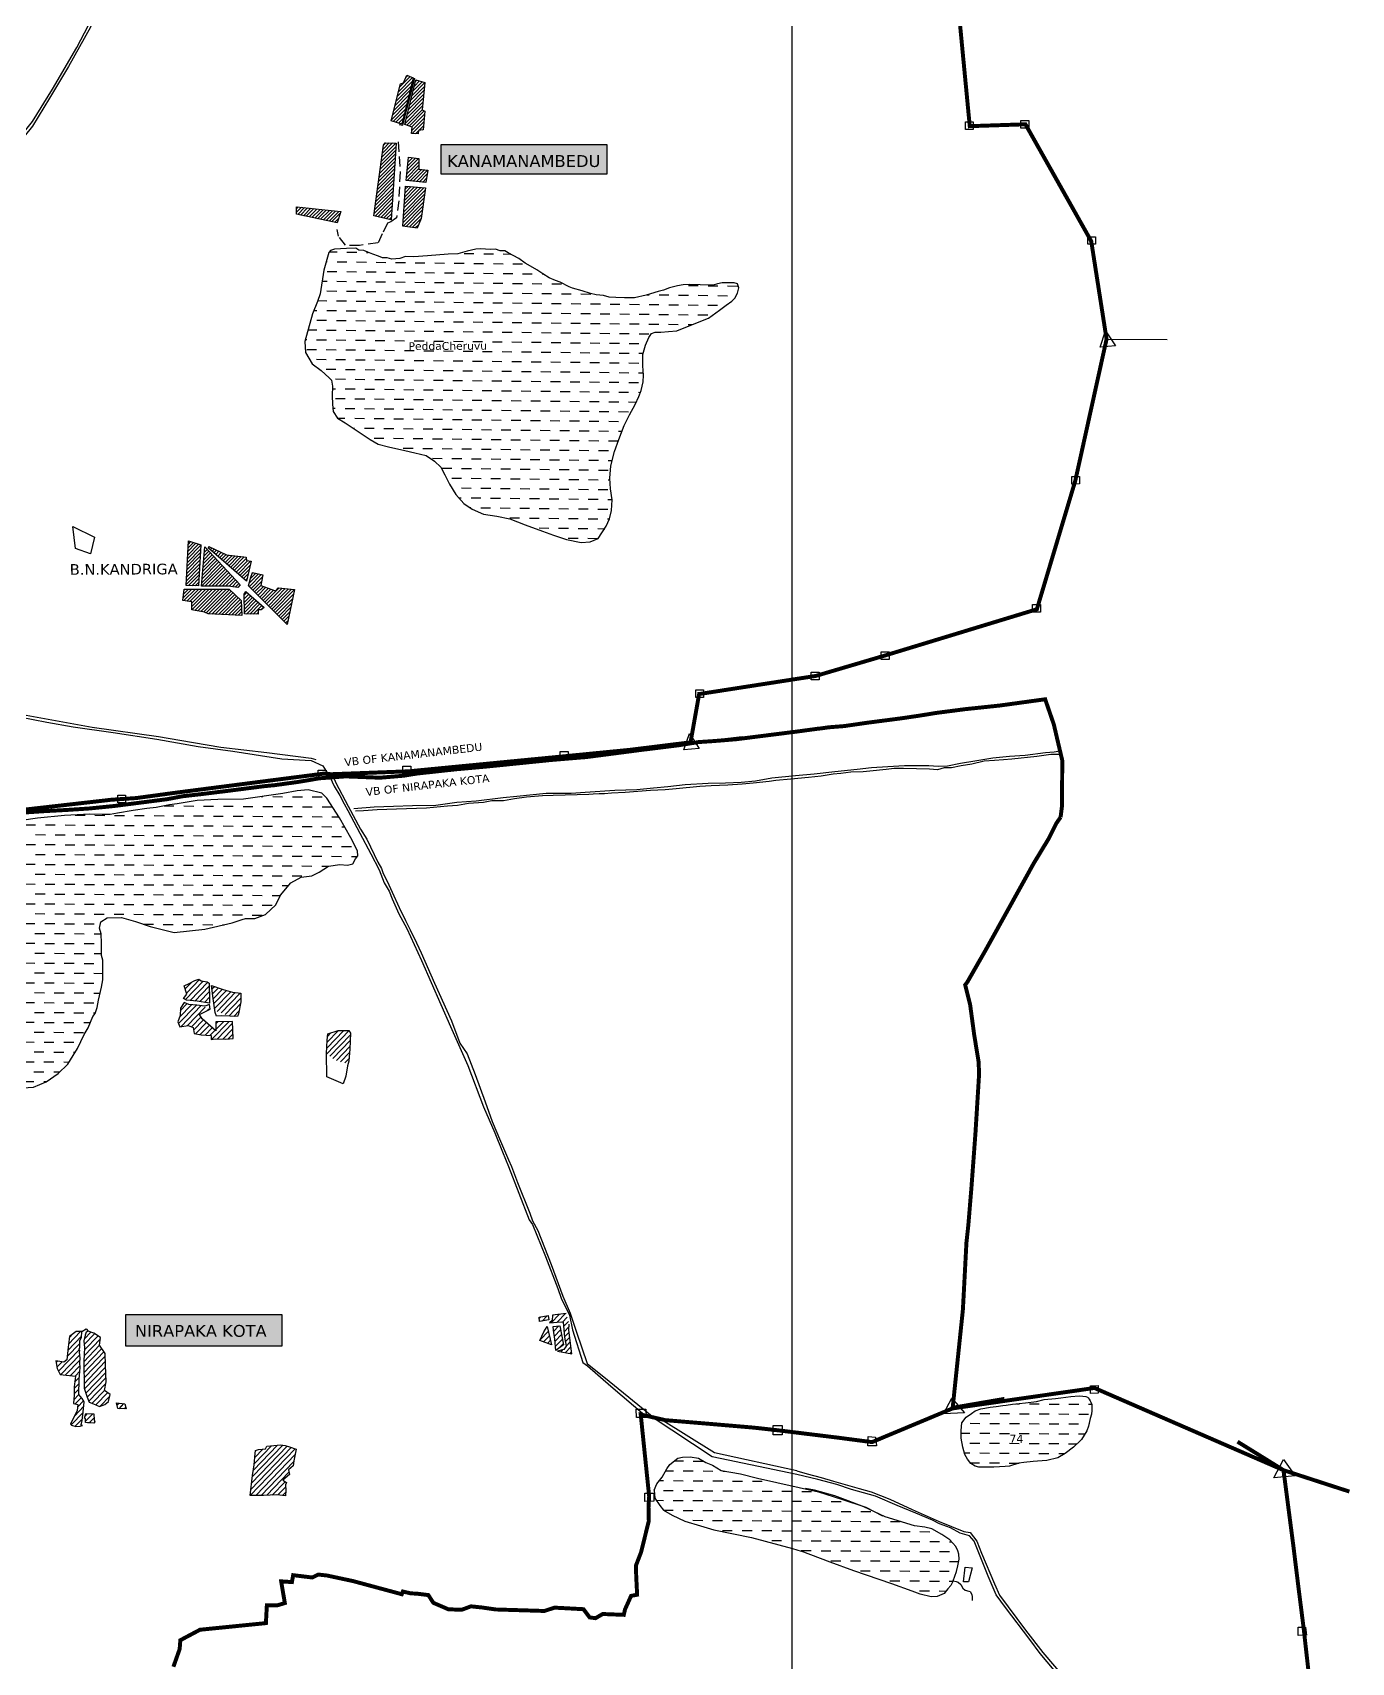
# Model space of a CAD drawing. Header units: inches. Extents: x 360616 to 379062, y 1506291 to 1520405.
# Drawn here: x 375038 to 378376, y 1512248 to 1516374 of the extents above; entities that cross this region are included whole.
import ezdxf

# ---------------------------------------------------------------- set-up
doc = ezdxf.new("R2010")
doc.units = ezdxf.units.IN
doc.header["$MEASUREMENT"] = 0
for name, pattern in [('ACAD_ISO03W100', [30, 12, -18]), ('BORDER', [1.75, 0.5, -0.25, 0.5, -0.25, 0, -0.25]), ('DASHED', [0.75, 0.5, -0.25])]:
    doc.linetypes.add(name, pattern=pattern)
for name, color, linetype in [('BL', 7, 'Continuous'), ('boundary', 7, 'Continuous'), ('HOUSE', 30, 'Continuous'), ('Steems', 4, 'Continuous'), ('stons', 1, 'Continuous'), ('village', 30, 'Continuous'), ('VILLAGE_AREA', 1, 'Continuous'), ('WATER_BODY', 4, 'Continuous'), ('ZSTU', 7, 'Continuous'), ('ZTEXT', 7, 'Continuous')]:
    doc.layers.add(name, color=color, linetype=linetype)
doc.layers.add('ROAD', color=1, linetype='Continuous', lineweight=25)
doc.layers.add('VILL_BOUNDARY', color=6, linetype='BORDER', lineweight=30)
doc.styles.get("Standard").update_dxf_attribs({"font": 'verdana.TTF'})
pattern_1 = [(46.05547, (370931.23, 1510336.223), (-7.052242, 6.797088), [])]

msp = doc.modelspace()

# ---------------------------------------------------------------- hatches: boundary and pattern name
at = {"layer": 'HOUSE'}
h = msp.add_hatch(dxfattribs=at)
h.set_pattern_fill('ANSI31', color=1, scale=49.514062, angle=0.3027, style=0)
h.set_pattern_definition([(45.302666, (313335.8954, 1507910.29), (-4.39952376, 4.3532864), [])])
h.paths.add_polyline_path([(375985.5, 1516266.5), (376001.1, 1516259.9), (375972.8, 1516142.2), (375945.8, 1516150.8), (375969.2, 1516244.8), (375976.7, 1516246.6)])
h.paths.add_polyline_path([(376008.3, 1516254.3), (376030.7, 1516247.9), (376024.5, 1516178.7), (376030.7, 1516175), (376026.4, 1516127.7), (376014.9, 1516126.4), (376014, 1516117.9), (375997.5, 1516118.7), (375998.6, 1516135), (375980.2, 1516141.5)])
h.paths.add_polyline_path([(375930.9, 1516095.5), (375958.6, 1516094.3), (375945.9, 1515899.8), (375902, 1515910.2), (375926.6, 1516089.6)])
h.paths.add_polyline_path([(375989.9, 1516058.6), (376015.3, 1516055.2), (376016.1, 1516028.4), (376038.5, 1516025.8), (376033.6, 1515995), (375983.4, 1516000.1)])
h.paths.add_polyline_path([(375981.8, 1515985.5), (376032.3, 1515981), (376021.5, 1515903.7), (376011.3, 1515879.1), (375974.8, 1515884.1)])
h.paths.add_polyline_path([(375705.7, 1515933.2), (375818.2, 1515921.1), (375808.6, 1515892.9), (375706.2, 1515914.2)])
h.paths.add_polyline_path([(375432.7, 1515087.4), (375464.2, 1515077.3), (375458, 1514973.7), (375426.5, 1514974.2)])
h.paths.add_polyline_path([(375474.1, 1515072), (375563.7, 1514976), (375557.8, 1514969.8), (375533.7, 1514972.6), (375465.2, 1514972.5)])
h.paths.add_polyline_path([(375484.1, 1515073), (375528.7, 1515052.2), (375578.7, 1515046.1), (375579.4, 1515037.8), (375591.6, 1515035.9), (375579.5, 1514985.6), (375483.4, 1515069)])
h.paths.add_polyline_path([(375594.4, 1515007.8), (375620.7, 1515001.1), (375616, 1514974.4), (375652.6, 1514961.4), (375659.6, 1514968.8), (375701.2, 1514964.1), (375682.4, 1514875.7), (375584.8, 1514973.6), (375590.1, 1514995.8)])
h.paths.add_polyline_path([(375421.8, 1514965.5), (375535.2, 1514965.6), (375565.9, 1514936.3), (375567.5, 1514898.9), (375482.2, 1514902.7), (375473.1, 1514907.3), (375441.3, 1514912.8), (375440.8, 1514933.3), (375418.2, 1514936.8)])
h.paths.add_polyline_path([(375577.6, 1514959.5), (375624.2, 1514918.7), (375616.8, 1514913.3), (375611.5, 1514912.8), (375609, 1514912.6), (375609.3, 1514901.8), (375574.4, 1514902.4), (375573.8, 1514952.7)])
at = {"layer": 'VILLAGE_AREA'}
h = msp.add_hatch(dxfattribs=at)
h.set_pattern_fill('ANSI31', color=256, scale=78.356935, angle=1.0555, style=0)
h.set_pattern_definition(pattern_1)
h.paths.add_polyline_path([(375531.4, 1513886.6), (375537.2, 1513884.3), (375557.1, 1513883.2), (375559.4, 1513890.2), (375564.8, 1513920.4), (375565.2, 1513942.5), (375544.1, 1513944.8), (375520.2, 1513951.9), (375490.9, 1513961.9), (375495.4, 1513929), (375499.6, 1513898)])
h.paths.add_polyline_path([(375428.6, 1513940.2), (375419.8, 1513929.3), (375427.4, 1513925.2), (375454.2, 1513922), (375485.5, 1513917.5), (375485.5, 1513925), (375485.1, 1513968.1), (375479.8, 1513971.1), (375464.6, 1513973.6), (375458.6, 1513977.9), (375448.3, 1513974.7), (375434, 1513967.1), (375422, 1513960.7)])
h.paths.add_polyline_path([(375411.3, 1513886), (375405.4, 1513870.2), (375410.8, 1513857.6), (375431.4, 1513861.1), (375444.4, 1513855.9), (375446.9, 1513840.4), (375465, 1513837.1), (375490.1, 1513835.7), (375489.9, 1513825.5), (375501.4, 1513826.8), (375527.3, 1513826.2), (375545.3, 1513827.4), (375544.2, 1513870.4), (375502, 1513870), (375501.6, 1513847.4), (375467.2, 1513877.8), (375460.7, 1513888.6), (375487.3, 1513902.3), (375467.2, 1513909.5), (375453.4, 1513912.5), (375433.9, 1513913.8), (375422, 1513919.2), (375412, 1513904.9)])
h.paths.add_polyline_path([(375451.7, 1513885.2), (375498.3, 1513886), (375497.6, 1513921.8), (375451, 1513920.9)], flags=9)
h = msp.add_hatch(dxfattribs=at)
h.set_pattern_fill('ANSI31', color=256, scale=78.356935, angle=1.0555, style=0)
h.set_pattern_definition(pattern_1)
h.paths.add_polyline_path([(375843.1, 1513840.9), (375838.4, 1513848), (375811.2, 1513847.8), (375785.1, 1513839.4), (375783.5, 1513823.6), (375781.8, 1513790.1), (375794.9, 1513778.8), (375807.3, 1513771.6), (375821.9, 1513767.9), (375837, 1513764), (375838.9, 1513770.6), (375840.7, 1513801.7)])
h = msp.add_hatch(dxfattribs=at)
h.set_pattern_fill('ANSI31', color=256, scale=78.356935, angle=1.0555, style=0)
h.set_pattern_definition(pattern_1)
h.paths.add_polyline_path([(376354.3, 1513127.6), (376353.6, 1513114), (376346.4, 1513107.8), (376375.8, 1513110.9), (376381, 1513109.5), (376384.8, 1513071.3), (376388.9, 1513049.1), (376383, 1513040.1), (376366.4, 1513035.9), (376402.7, 1513029.2), (376395.5, 1513089.8), (376396.3, 1513104.7), (376388.7, 1513131.7)])
h.paths.add_polyline_path([(376320.1, 1513122.2), (376321.2, 1513111.3), (376344.8, 1513115.8), (376343.2, 1513126.3)])
h.paths.add_polyline_path([(376351.5, 1513052.1), (376340.8, 1513098.7), (376331.9, 1513084.8), (376321.8, 1513063.5)])
h.paths.add_polyline_path([(376372.8, 1513100.7), (376355.6, 1513098.6), (376356.3, 1513089.1), (376360.1, 1513067), (376362.6, 1513037.8), (376381.6, 1513052.6)], flags=17)
h = msp.add_hatch(dxfattribs=at)
h.set_pattern_fill('ANSI31', color=256, scale=78.356935, angle=1.0555, style=0)
h.set_pattern_definition(pattern_1)
h.paths.add_polyline_path([(375157.6, 1513006.8), (375158.5, 1513018.8), (375156.5, 1513033.6), (375157.9, 1513036.7), (375156.2, 1513041.4), (375157.9, 1513045.8), (375157.5, 1513063.3), (375161.7, 1513070.8), (375162.3, 1513085.7), (375148.2, 1513086.4), (375131.1, 1513073.2), (375127.8, 1513046.3), (375125, 1513014), (375116.9, 1513008.4), (375097.1, 1513011.6), (375100, 1512992.2), (375108.2, 1512977.4), (375146.6, 1512973.4), (375142.9, 1512945.8), (375143.2, 1512925.3), (375141.6, 1512904.4), (375142, 1512903.7), (375152.8, 1512901.3), (375150.6, 1512886.3), (375134, 1512851.9), (375136.3, 1512849.2), (375147.7, 1512845.8), (375158.1, 1512846.3), (375164.2, 1512848), (375160.7, 1512849.8), (375163.1, 1512861), (375166.1, 1512881.7), (375168.5, 1512907.6), (375163.3, 1512916.5), (375154.9, 1512926.9), (375155.7, 1512964.4), (375158.7, 1512995.3)])
h.paths.add_polyline_path([(375192.8, 1512877.8), (375172.4, 1512878.5), (375169.4, 1512866.8), (375172, 1512865), (375172, 1512855.3), (375177.1, 1512854.6), (375185.3, 1512854.9), (375192.7, 1512854), (375195.7, 1512857.1), (375194.1, 1512862.6)])
h.paths.add_polyline_path([(375250.8, 1512905.5), (375253.6, 1512890.8), (375275.2, 1512890.1), (375271.2, 1512903.3)])
h = msp.add_hatch(dxfattribs=at)
h.set_pattern_fill('ANSI31', color=256, scale=78.356935, angle=1.0555, style=0)
h.set_pattern_definition(pattern_1)
h.paths.add_polyline_path([(375222.4, 1513000.6), (375221.4, 1513030.5), (375207.5, 1513051.1), (375210.3, 1513071.1), (375192.9, 1513081.8), (375178.5, 1513087.2), (375173.5, 1513084.2), (375171.2, 1513076.8), (375168, 1513062.5), (375169.4, 1513044.3), (375167.5, 1513011.5), (375168.3, 1512943), (375176.3, 1512920), (375181.3, 1512907.2), (375192.1, 1512902.8), (375207, 1512896.5), (375221.1, 1512901.6), (375230.4, 1512909), (375234.3, 1512926.6), (375220.4, 1512937.1), (375224, 1512958.3)])
h.paths.add_polyline_path([(375161.3, 1512939.4), (375225.1, 1512940.6), (375224.5, 1512975.7), (375160.7, 1512974.6)], flags=9)
h = msp.add_hatch(dxfattribs=at)
h.set_pattern_fill('ANSI31', color=256, scale=78.356935, angle=1.0555, style=0)
h.set_pattern_definition(pattern_1)
h.paths.add_polyline_path([(375671.6, 1512709.8), (375688.4, 1512724.1), (375685.7, 1512735.9), (375697.3, 1512746.4), (375699.1, 1512758.3), (375705.5, 1512787.9), (375688.3, 1512794.1), (375677.2, 1512797.8), (375666.1, 1512799.3), (375631.3, 1512795.5), (375627.2, 1512788.7), (375609.9, 1512787.4), (375602.2, 1512784.6), (375601, 1512777.3), (375599.2, 1512748.6), (375594.8, 1512721.8), (375588.7, 1512670.7), (375622.2, 1512671), (375656.2, 1512672.6), (375678.5, 1512670.1), (375679.4, 1512683.9), (375678.3, 1512697.7), (375680.3, 1512703.7)])
at = {"layer": 'WATER_BODY'}
h = msp.add_hatch(dxfattribs=at)
h.set_pattern_fill('DASH', color=4, scale=197.841056, angle=-0.674303494, style=0)
h.paths.add_polyline_path([(376628.7, 1515615.4), (376647.6, 1515617.1), (376669.1, 1515619.1), (376716.8, 1515638.7), (376748.7, 1515651.1), (376777.1, 1515671.9), (376794, 1515684.4), (376807.6, 1515694.5), (376815.6, 1515702.1), (376822.2, 1515714.4), (376825.5, 1515728.3), (376822.1, 1515737.9), (376814, 1515740.5), (376797.3, 1515740.8), (376783.5, 1515740.4), (376771.9, 1515738.5), (376760.9, 1515734.4), (376751.4, 1515734.5), (376727.9, 1515735.9), (376699.7, 1515736.1), (376684.6, 1515736), (376670.6, 1515732.7), (376650, 1515728.1), (376635.2, 1515722.1), (376621.5, 1515718.5), (376591.2, 1515709.9), (376561.9, 1515702.8), (376536.4, 1515702.4), (376514.6, 1515703.5), (376497.8, 1515704), (376483, 1515708.8), (376464.9, 1515710.7), (376450.2, 1515714.1), (376428.8, 1515720.2), (376405, 1515727), (376396.2, 1515730.5), (376373.3, 1515742.4), (376361.5, 1515746.2), (376345.3, 1515753.2), (376330, 1515763.2), (376314.3, 1515773.7), (376292.2, 1515786.6), (376284.7, 1515790.6), (376268.9, 1515801.9), (376241.7, 1515816.3), (376233.2, 1515821.5), (376221.3, 1515821.3), (376209.8, 1515825.7), (376195.9, 1515825), (376172.4, 1515826.7), (376160, 1515825.9), (376138.2, 1515821.1), (376114.3, 1515813.9), (376089.9, 1515813), (376037.9, 1515808.8), (376003.2, 1515806.4), (375982.1, 1515807), (375967.5, 1515802.3), (375947.4, 1515800.7), (375935.7, 1515803.8), (375923.6, 1515804.2), (375913.5, 1515808.1), (375899.5, 1515813.5), (375886.6, 1515818), (375876.1, 1515822.5), (375864.1, 1515823.5), (375856.2, 1515828.1), (375832.5, 1515827.5), (375817.8, 1515827), (375802.3, 1515825.8), (375792.4, 1515822.5), (375787.7, 1515817.1), (375775.3, 1515772.9), (375766.2, 1515713), (375759.1, 1515693.3), (375746.7, 1515662.6), (375727, 1515591.9), (375728.6, 1515564.5), (375745.6, 1515535.5), (375768.4, 1515518.9), (375788.5, 1515500.2), (375794.6, 1515494.4), (375797.5, 1515479), (375796.2, 1515454.4), (375797, 1515433.5), (375799.2, 1515414.7), (375810.2, 1515398.1), (375829.1, 1515386.1), (375892.5, 1515344.1), (375912.6, 1515332.6), (375938.8, 1515325.6), (375980.1, 1515316.1), (376005.9, 1515310.2), (376034.2, 1515303.2), (376055.2, 1515289.1), (376071.5, 1515274.1), (376081.1, 1515255), (376093.3, 1515231.2), (376109.4, 1515204.9), (376129.8, 1515181.7), (376150.6, 1515167.4), (376179, 1515154.7), (376213.2, 1515150.1), (376245.8, 1515143.1), (376284.8, 1515128.4), (376328.9, 1515111.9), (376356.6, 1515102.3), (376389.4, 1515090.6), (376426.3, 1515083.5), (376449.1, 1515084.8), (376469.9, 1515093.9), (376490.3, 1515124.4), (376498.4, 1515143.4), (376503.3, 1515164.7), (376505.4, 1515191.6), (376500.6, 1515218.9), (376498.8, 1515246.3), (376501.4, 1515277.6), (376510.9, 1515313.8), (376522.2, 1515343.8), (376535.3, 1515379.4), (376549, 1515406.7), (376563.6, 1515432.7), (376572.9, 1515452.7), (376578.7, 1515468.2), (376583.3, 1515490.1), (376584.1, 1515507.1), (376582.6, 1515530.9), (376582.9, 1515559.3), (376589.7, 1515582.6), (376597.5, 1515602.4), (376605, 1515612.6), (376613.6, 1515615.9)])
h = msp.add_hatch(dxfattribs=at)
h.set_pattern_fill('DASH', color=256, scale=200, angle=359.63535, style=0)
h.paths.add_polyline_path([(375718.1, 1514236.1), (375744.6, 1514239.6), (375763.4, 1514249.2), (375786.8, 1514264), (375815.9, 1514268.5), (375835.4, 1514266.2), (375848.8, 1514270.1), (375855.6, 1514282.3), (375861.7, 1514290), (375860.1, 1514302.5), (375843.8, 1514335.6), (375815.2, 1514386.1), (375782.4, 1514436.2), (375769.8, 1514448.4), (375735.8, 1514456.9), (375707.3, 1514455.1), (375671.1, 1514448), (375571.9, 1514433.7), (375506.9, 1514432.6), (375454.6, 1514430.1), (375404.1, 1514421.9), (375384.7, 1514419.6), (375351.1, 1514412.9), (375327, 1514409.7), (375292.2, 1514405.2), (375253.1, 1514397.9), (375234.2, 1514394.9), (375213.9, 1514395.2), (375182.7, 1514395.5), (375119.1, 1514392.5), (375050, 1514385.8), (375009.7, 1514379.5), (374962.3, 1514369.6), (374962.1, 1514369.2), (374918.9, 1514347), (374879.2, 1514306.5), (374873.4, 1514297.4), (374866.4, 1514278), (374863.4, 1514267.4), (374852.5, 1514250.6), (374849.1, 1514225.9), (374846, 1514206.2), (374840.3, 1514183.9), (374839.2, 1514169.9), (374834.5, 1514158.7), (374833.8, 1514143.2), (374832.9, 1514128.9), (374831, 1514106.7), (374829.6, 1514090), (374822.9, 1514066), (374816.7, 1514040.9), (374810.2, 1514023.8), (374803.3, 1513988.6), (374800.5, 1513968.6), (374793.1, 1513946), (374790.4, 1513929.8), (374779.5, 1513917.2), (374769.8, 1513905.6), (374757, 1513889.2), (374720.2, 1513852), (374710.2, 1513843.3), (374677, 1513810.3), (374671.5, 1513801), (374671.9, 1513791.4), (374679.7, 1513780.1), (374690.4, 1513765.4), (374716.1, 1513754.4), (374739.1, 1513746), (374776.2, 1513744.1), (374796.7, 1513737.2), (374826.2, 1513732.8), (374864.8, 1513719.2), (374877.2, 1513714.9), (374900.5, 1513713), (374916.8, 1513711.6), (374964.4, 1513703.4), (374999.1, 1513701.7), (375039.9, 1513704.2), (375072.7, 1513718.3), (375102.9, 1513739.2), (375126.9, 1513762.9), (375140.4, 1513784.9), (375151.8, 1513802.5), (375168.6, 1513837.6), (375178.3, 1513854.6), (375190.5, 1513883.7), (375196, 1513890.8), (375201.2, 1513906.3), (375204.8, 1513924.4), (375212.6, 1513957.9), (375216.2, 1513976.1), (375215.6, 1514026.1), (375212.8, 1514038.1), (375212, 1514048.1), (375212, 1514069.3), (375211.6, 1514093.1), (375207.7, 1514107.1), (375210.8, 1514123.3), (375226.5, 1514133.5), (375263.4, 1514134), (375298.2, 1514124.3), (375335.8, 1514111.2), (375396.4, 1514096.1), (375474.3, 1514104.7), (375543.4, 1514120.3), (375568.1, 1514128.8), (375577, 1514131.9), (375600.8, 1514131.6), (375627.7, 1514141.7), (375653.7, 1514166.1), (375665.5, 1514190.6), (375691.8, 1514221.8)])
h.paths.add_polyline_path([(375252.6, 1514192.1), (375301.1, 1514193), (375300, 1514251.6), (375251.6, 1514250.7)], flags=24)
h.paths.add_polyline_path([(375165.8, 1514163.7), (375212.4, 1514164.5), (375211.8, 1514200.3), (375165.1, 1514199.5)], flags=24)
h = msp.add_hatch(dxfattribs=at)
h.set_pattern_fill('DASH', color=256, scale=200, angle=359.63535, style=0)
h.paths.add_polyline_path([(377500.3, 1512744.3), (377510.5, 1512744.8), (377534.2, 1512752.5), (377546.8, 1512754.8), (377570.7, 1512757.1), (377582, 1512758.1), (377605.3, 1512759.3), (377633.4, 1512765.9), (377651.7, 1512777.5), (377673.3, 1512793.4), (377693.3, 1512812.3), (377706.5, 1512834.5), (377711, 1512846.2), (377715.3, 1512865.7), (377718.2, 1512876.4), (377719.4, 1512886.2), (377719.2, 1512893.5), (377718.9, 1512901.4), (377716.6, 1512907.5), (377714.9, 1512910.8), (377712.2, 1512915.1), (377710.3, 1512917.8), (377708.1, 1512919.5), (377704, 1512921.5), (377696.9, 1512922.7), (377687.5, 1512923.3), (377666, 1512921.9), (377640.6, 1512918.2), (377627.7, 1512916.3), (377598.6, 1512914.1), (377579.3, 1512909.1), (377551.8, 1512905.1), (377535.2, 1512903.6), (377518.7, 1512902), (377502.2, 1512900), (377493.6, 1512899), (377476.9, 1512896.3), (377461.8, 1512894.1), (377448.5, 1512892.3), (377438.4, 1512890.7), (377423.8, 1512885.2), (377414.7, 1512878.2), (377401.6, 1512869.2), (377390.4, 1512854.5), (377388.2, 1512835.5), (377388.3, 1512816), (377392.8, 1512792.9), (377397.5, 1512774.8), (377404.7, 1512763.2), (377412.6, 1512752.1), (377424, 1512744.8), (377433.4, 1512742.5), (377471.4, 1512742.5)])
h.paths.add_polyline_path([(377505.5, 1512829.6), (377543.4, 1512829.6), (377543.4, 1512798.8), (377505.5, 1512798.8)], flags=24)
h.paths.add_polyline_path([(377409.3, 1512879.2), (377662.9, 1512879), (377662.9, 1512848.1), (377409.2, 1512848.4)], flags=25)
h = msp.add_hatch(dxfattribs=at)
h.set_pattern_fill('DASH', color=256, scale=200, angle=359.63535, style=0)
h.paths.add_polyline_path([(377057.2, 1512502.2), (377117.2, 1512480.2), (377212.9, 1512447.5), (377264.5, 1512429.1), (377284.8, 1512421.3), (377312.2, 1512414.3), (377328, 1512415), (377345.1, 1512422.9), (377355, 1512434.5), (377362.7, 1512442.7), (377368.4, 1512455), (377376.6, 1512478.2), (377380, 1512493.1), (377383.8, 1512509.7), (377382.7, 1512522.8), (377380, 1512531.2), (377374.7, 1512541.4), (377359.8, 1512558.6), (377339.9, 1512572.1), (377314, 1512586.9), (377296.4, 1512590.4), (377270.1, 1512594), (377196.2, 1512617.1), (377141.9, 1512641.8), (377120, 1512650.6), (377085.3, 1512661.8), (377027.3, 1512680.4), (376873, 1512714.6), (376829.8, 1512725.7), (376781.3, 1512734.2), (376759.3, 1512748.1), (376742.6, 1512754.4), (376724, 1512765.1), (376702.5, 1512768.5), (376683.3, 1512767.8), (376671, 1512765.1), (376651.3, 1512749.8), (376643.3, 1512738.4), (376631.3, 1512717.5), (376617.9, 1512700.3), (376611.3, 1512684.1), (376613.5, 1512664.1), (376625.5, 1512645.2), (376635.4, 1512633.6), (376656.9, 1512620.9), (376688.7, 1512606.1), (376728.4, 1512593.8), (376762.7, 1512584.2), (376857.7, 1512564.7), (376961.8, 1512537.1), (376983.3, 1512530.4)])
at = {"layer": 'ZSTU'}
for points in [[(376072.4, 1516090.7), (376491.7, 1516090.7), (376491.7, 1516015.5), (376072.4, 1516015.5)], [(375273.8, 1513129.3), (375669, 1513129.3), (375669, 1513049.1), (375273.8, 1513049.1)]]:
    msp.add_hatch(color=2, dxfattribs=at).paths.add_polyline_path(points)

# ---------------------------------------------------------------- linework, layer by layer
at = {"layer": 'BL'}
for points in [[(377365, 1512917.7), (377396.6, 1512879.8), (377343.8, 1512877.5), (377365, 1512917.7)], [(377716.1, 1512948.6), (377735.3, 1512949.1), (377735.7, 1512929.8), (377715.8, 1512928.7), (377716.1, 1512948.6)], [(376566.2, 1512889.4), (376590.7, 1512889.4), (376591, 1512868.2), (376567, 1512868.2), (376566.2, 1512889.4)], [(376912.5, 1512848), (376935.3, 1512847.9), (376935.6, 1512824.5), (376912.9, 1512824.3), (376912.5, 1512848)], [(377153.2, 1512819.9), (377172, 1512818.5), (377174.3, 1512796.5), (377152.7, 1512796.8), (377153.2, 1512819.9)], [(378204.1, 1512762.4), (378233.8, 1512721), (378180.2, 1512715.6), (378204.1, 1512762.4)], [(376588, 1512677), (376610.4, 1512676.7), (376610.6, 1512656.6), (376587.5, 1512655.7), (376588, 1512677)], [(378241.8, 1512337.4), (378260.5, 1512337.3), (378262.4, 1512317.5), (378241.5, 1512316.1), (378241.5, 1512337.4)]]:
    msp.add_lwpolyline(points, dxfattribs=at)
at = {"layer": 'BL', "color": 6}
for points in [[(376972.4, 1512724.4), (376758.2, 1512768.7), (376606.3, 1512869.3)], [(376972.9, 1512733.1), (376764.2, 1512778.6), (376627.8, 1512864.4)]]:
    msp.add_lwpolyline(points, dxfattribs=at)
at = {"layer": 'BL', "color": 4}
for points in [[(376611.3, 1512684.1), (376617.9, 1512700.3), (376631.3, 1512717.5), (376643.3, 1512738.4), (376651.3, 1512749.8), (376671, 1512765.1), (376683.3, 1512767.8), (376702.5, 1512768.5), (376724, 1512765.1), (376742.6, 1512754.4), (376759.3, 1512748.1), (376781.3, 1512734.2), (376829.8, 1512725.7), (376873, 1512714.6), (377027.3, 1512680.4), (377085.3, 1512661.8), (377147.6, 1512641.7), (377189.8, 1512619.4)], [(376611.3, 1512684.1), (376613.5, 1512664.1), (376625.5, 1512645.2), (376635.4, 1512633.6), (376656.9, 1512620.9), (376688.7, 1512606.1), (376728.4, 1512593.8), (376762.7, 1512584.2), (376857.7, 1512564.7), (376961.8, 1512537.1), (376961.8, 1512537.1), (376961.8, 1512537.1), (376961.8, 1512537.1), (376983.3, 1512530.4)]]:
    msp.add_lwpolyline(points, dxfattribs=at)
at = {"layer": 'boundary'}
for points in [[(377756.6, 1515598.2), (377909.8, 1515597.1)], [(376703.5, 1514577.5), (376834, 1514592.2)]]:
    msp.add_lwpolyline(points, dxfattribs=at)
at = {"layer": 'HOUSE', "color": 1}
for points in [[(375985.5, 1516266.5), (376001.1, 1516259.9), (375972.8, 1516142.2), (375945.8, 1516150.8), (375969.2, 1516244.8), (375976.7, 1516246.6), (375985.5, 1516266.5)], [(376008.3, 1516254.3), (376030.7, 1516247.9), (376024.5, 1516178.7), (376030.7, 1516175), (376026.4, 1516127.7), (376014.9, 1516126.4), (376014, 1516117.9), (375997.5, 1516118.7), (375998.6, 1516135), (375980.2, 1516141.5), (376008.3, 1516254.3)], [(375930.9, 1516095.5), (375958.6, 1516094.3), (375945.9, 1515899.8), (375902, 1515910.2), (375926.6, 1516089.6), (375930.9, 1516095.5)], [(375989.9, 1516058.6), (376015.3, 1516055.2), (376016.1, 1516028.4), (376038.5, 1516025.8), (376033.6, 1515995), (375983.4, 1516000.1), (375989.9, 1516058.6)], [(375981.8, 1515985.5), (376032.3, 1515981), (376021.5, 1515903.7), (376011.3, 1515879.1), (375974.8, 1515884.1), (375981.8, 1515985.5)], [(375705.7, 1515933.2), (375818.2, 1515921.1), (375808.6, 1515892.9), (375706.2, 1515914.2), (375705.7, 1515933.2)], [(375140.1, 1515124.1), (375194.8, 1515096.5), (375184.8, 1515054.8), (375147, 1515067.9), (375140.1, 1515124.1)], [(375432.7, 1515087.4), (375464.2, 1515077.3), (375458, 1514973.7), (375426.5, 1514974.2), (375432.7, 1515087.4)], [(375474.1, 1515072), (375563.7, 1514976), (375557.8, 1514969.8), (375533.7, 1514972.6), (375465.2, 1514972.5), (375474.1, 1515072)], [(375484.1, 1515073), (375528.7, 1515052.2), (375578.7, 1515046.1), (375579.4, 1515037.8), (375591.6, 1515035.9), (375579.5, 1514985.6), (375483.4, 1515069), (375484.1, 1515073)], [(375594.4, 1515007.8), (375620.7, 1515001.1), (375616, 1514974.4), (375652.6, 1514961.4), (375659.6, 1514968.8), (375701.2, 1514964.1), (375682.4, 1514875.7), (375584.8, 1514973.6), (375590.1, 1514995.8), (375594.4, 1515007.8)], [(375421.8, 1514965.5), (375535.2, 1514965.6), (375565.9, 1514936.3), (375567.5, 1514898.9), (375482.2, 1514902.7), (375473.1, 1514907.3), (375441.3, 1514912.8), (375440.8, 1514933.3), (375418.2, 1514936.8), (375421.8, 1514965.5)], [(375577.6, 1514959.5), (375624.2, 1514918.7), (375616.8, 1514913.3), (375611.5, 1514912.8), (375609, 1514912.6), (375609.3, 1514901.8), (375574.4, 1514902.4), (375573.8, 1514952.7), (375577.6, 1514959.5)]]:
    msp.add_lwpolyline(points, dxfattribs=at)
at = {"layer": 'ROAD', "color": 1}
for points in [[(375480.3, 1516930.4), (375339.8, 1516712.5), (375256, 1516544.7), (375219.4, 1516463.3), (375184.2, 1516387.8), (375129.3, 1516288.3), (375081.1, 1516207.9), (375038, 1516137.5), (374967.8, 1516050.2), (374855.9, 1515916)], [(374856.9, 1515929.4), (374909.9, 1515988.5), (374972, 1516067.1), (375037.5, 1516148.8), (375088.6, 1516230.7), (375149.9, 1516336.1), (375179.5, 1516393.2), (375252.1, 1516548.5), (375336.6, 1516723.4), (375471.4, 1516927.6)], [(375966.1, 1516141.1), (375975, 1516139.7), (376005.7, 1516258.7)], [(375003.4, 1514649.4), (375189, 1514616.3), (375357, 1514592.2), (375410.9, 1514583.3), (375514.6, 1514565.2), (375630.7, 1514551.7), (375742.8, 1514537.2), (375755, 1514534.1)], [(375005, 1514641.8), (375074.4, 1514628.6), (375140.7, 1514616.5), (375241.8, 1514602.3), (375352.9, 1514585.3), (375457.4, 1514567), (375545, 1514555.2), (375668.5, 1514535.9), (375743.3, 1514531.5), (375772.5, 1514517.7), (375785.2, 1514497.7)], [(375851.5, 1514410.1), (375902.5, 1514414), (375951.7, 1514415.6), (375999.3, 1514417.4), (376058.5, 1514418.8), (376111.7, 1514425.9), (376160.5, 1514429.8), (376229.4, 1514437.7), (376263.9, 1514441.1), (376337.7, 1514448.6), (376401.4, 1514448.6), (376436.6, 1514451.1), (376512.2, 1514456.8), (376567.4, 1514458.5), (376609.7, 1514462.1), (376645.6, 1514466.1), (376689.9, 1514470.4), (376747.9, 1514474.5), (376791.6, 1514475.1), (376831.8, 1514476.8), (376868, 1514480), (376909.6, 1514487.6), (376969, 1514493.4), (377016.1, 1514497.6), (377068.9, 1514503.7), (377125.2, 1514509.2), (377161.3, 1514513.9), (377203, 1514516), (377245.4, 1514518.5), (377306.6, 1514518.9), (377330.2, 1514517.2), (377354, 1514518.3), (377386.5, 1514524.9), (377423.5, 1514531), (377468.3, 1514538.1), (377510.8, 1514542.4), (377550.4, 1514545.1), (377601.7, 1514551.5), (377624.3, 1514553.7), (377638.7, 1514556.1)], [(377640.8, 1514547.1), (377615.7, 1514546.6), (377580.2, 1514541.4), (377516.5, 1514535.2), (377495.7, 1514533.6), (377472.7, 1514531.5), (377447.1, 1514529.7), (377415.4, 1514522.3), (377388.8, 1514517.8), (377363.8, 1514513), (377345.9, 1514512.9), (377328.5, 1514508.2), (377308.2, 1514509.7), (377242.7, 1514511.4), (377218.7, 1514511), (377199, 1514508.5), (377157.3, 1514504.2), (377140.7, 1514502.6), (377109.4, 1514502.1), (377083.7, 1514498.3), (377064.5, 1514496.5), (377033.9, 1514491.7), (377002.3, 1514488.6), (376957.6, 1514484), (376919.5, 1514481.2), (376902.7, 1514478), (376861.8, 1514473.9), (376834.1, 1514471.8), (376798.1, 1514468.8), (376755.4, 1514467.4), (376727.1, 1514465.6), (376667.2, 1514459.9), (376639.4, 1514457.3), (376602.1, 1514455.6), (376569.7, 1514452.7), (376538.2, 1514450.5), (376503.4, 1514449.2), (376485.3, 1514447.4), (376472.2, 1514447.2), (376457.4, 1514446.1), (376445.8, 1514445.8), (376416.7, 1514444.5), (376355.7, 1514443.2), (376328.5, 1514442), (376288.6, 1514438.4), (376257.8, 1514434.1), (376230.2, 1514429.4), (376200.2, 1514429.7), (376179.3, 1514425.4), (376141.4, 1514422.7), (376113.6, 1514417.6), (376088, 1514416.3), (376035.3, 1514410.8), (376009.7, 1514410.1), (375959.3, 1514407.9), (375910.3, 1514406.4), (375875.3, 1514404.3), (375855.2, 1514403.2)], [(375791.3, 1514488.5), (375801.5, 1514466.3), (375815.4, 1514443.2), (375826.8, 1514422.2), (375836, 1514405), (375866.7, 1514347.7), (375894.1, 1514294.9), (375915.5, 1514254.4), (375927.9, 1514222.2), (375940.2, 1514200.4), (375948.1, 1514181.5), (375965.4, 1514143.5)], [(375799.9, 1514489.1), (375805.6, 1514474.6), (375836.8, 1514415.9), (375868.1, 1514357.8), (375884.2, 1514332.7), (375911.9, 1514274.2), (375921.4, 1514258), (375925.5, 1514245.8), (375935.2, 1514225.9), (375948.1, 1514198), (375966, 1514159.3), (375981.9, 1514126.9), (375993.7, 1514102.7), (376009.7, 1514069.6), (376021.2, 1514044.4), (376055.3, 1513967.7), (376098.5, 1513872.3), (376119.4, 1513816.1), (376137.9, 1513788.8), (376158.6, 1513736.3), (376183.6, 1513667.5), (376201.5, 1513617.7), (376222.3, 1513568), (376242.6, 1513520.5), (376250.2, 1513503.5), (376265.4, 1513463.3), (376296.7, 1513385.4), (376303.6, 1513366.2)], [(375965.4, 1514143.5), (375985.2, 1514106.2), (376022.5, 1514025.5), (376095.7, 1513857.9), (376139.5, 1513759.3), (376179.3, 1513654.8), (376208.4, 1513588.8), (376227.5, 1513541.1), (376242.6, 1513503.5), (376294.9, 1513368.9), (376303.6, 1513356.6), (376336.5, 1513275.8), (376367.3, 1513195.2), (376376.4, 1513170.2), (376397.1, 1513127.1), (376405, 1513090.5), (376431.2, 1513007.2), (376442.3, 1512998.9), (376501.4, 1512947.9), (376588, 1512874.3)], [(376303.6, 1513366.2), (376316.9, 1513342.1), (376350.3, 1513255.9), (376380.6, 1513175.9), (376399.2, 1513132.1), (376414.6, 1513084.5), (376441.9, 1513005.4), (376497.1, 1512960.3), (376606, 1512871.8)], [(377677.4, 1512165.3), (377588.3, 1512271.3), (377562.3, 1512306.6), (377500.5, 1512387.7), (377477.4, 1512419.4), (377457, 1512466.7), (377421.5, 1512555.6), (377410, 1512568.5), (377386.4, 1512575.5), (377361.5, 1512588.9), (377334.1, 1512599), (377316.1, 1512608.8), (377273.6, 1512626.3), (377226.2, 1512646), (377171.3, 1512669.1), (377110.7, 1512686.3), (377073.4, 1512698.6), (377025.5, 1512711.4), (376972.4, 1512724.4)], [(376972.9, 1512733.1), (376999.1, 1512725.4), (377034, 1512716.7), (377065.7, 1512707.6), (377130.4, 1512688.6), (377161, 1512680), (377208.2, 1512661.7), (377264.4, 1512635.8), (377332.9, 1512605.1), (377363.8, 1512592.2), (377395.4, 1512579.5), (377411.5, 1512577.2), (377427.8, 1512554.9), (377440.3, 1512524.8), (377473.1, 1512447.5), (377485.2, 1512418.6), (377551.6, 1512329.9), (377594.9, 1512273.4), (377708, 1512140.6)]]:
    msp.add_lwpolyline(points, dxfattribs=at)
at = {"layer": 'ROAD', "color": 30, "linetype": 'DASHED', "ltscale": 50}
msp.add_lwpolyline([(375963, 1516097.5), (375968.3, 1516021.5), (375964.7, 1515948.3), (375959.2, 1515905.1), (375945, 1515894.7), (375936, 1515891.8), (375923.2, 1515864.8), (375912.2, 1515841.7), (375865.2, 1515835.1), (375830.1, 1515835.7), (375812.1, 1515858.5), (375809, 1515875.4)], dxfattribs=at)
at = {"layer": 'Steems'}
msp.add_lwpolyline([(376628.7, 1515615.4), (376628.7, 1515615.4), (376628.7, 1515615.4), (376647.6, 1515617.1), (376669.1, 1515619.1), (376716.8, 1515638.7), (376748.7, 1515651.1), (376777.1, 1515671.9), (376794, 1515684.4), (376807.6, 1515694.5), (376815.6, 1515702.1), (376822.2, 1515714.4), (376825.5, 1515728.3), (376822.1, 1515737.9), (376814, 1515740.5), (376797.3, 1515740.8), (376783.5, 1515740.4), (376771.9, 1515738.5), (376760.9, 1515734.4), (376751.4, 1515734.5), (376727.9, 1515735.9), (376699.7, 1515736.1), (376684.6, 1515736), (376670.6, 1515732.7), (376650, 1515728.1), (376635.2, 1515722.1), (376621.5, 1515718.5), (376591.2, 1515709.9), (376561.9, 1515702.8), (376536.4, 1515702.4), (376514.6, 1515703.5), (376497.8, 1515704), (376483, 1515708.8), (376464.9, 1515710.7), (376450.2, 1515714.1), (376428.8, 1515720.2), (376405, 1515727), (376396.2, 1515730.5), (376373.3, 1515742.4), (376361.5, 1515746.2), (376345.3, 1515753.2), (376330, 1515763.2), (376314.3, 1515773.7), (376292.2, 1515786.6), (376284.7, 1515790.6), (376268.9, 1515801.9), (376241.7, 1515816.3), (376233.2, 1515821.5), (376221.3, 1515821.3), (376209.8, 1515825.7), (376195.9, 1515825), (376172.4, 1515826.7), (376160, 1515825.9), (376138.2, 1515821.1), (376114.3, 1515813.9), (376089.9, 1515813), (376037.9, 1515808.8), (376003.2, 1515806.4), (375982.1, 1515807), (375967.5, 1515802.3), (375947.4, 1515800.7), (375935.7, 1515803.8), (375923.6, 1515804.2), (375913.5, 1515808.1), (375899.5, 1515813.5), (375886.6, 1515818), (375876.1, 1515822.5), (375864.1, 1515823.5), (375856.2, 1515828.1), (375832.5, 1515827.5), (375817.8, 1515827), (375802.3, 1515825.8), (375792.4, 1515822.5), (375787.7, 1515817.1), (375775.3, 1515772.9), (375766.2, 1515713), (375759.1, 1515693.3), (375746.7, 1515662.6), (375727, 1515591.9), (375728.6, 1515564.5), (375745.6, 1515535.5), (375768.4, 1515518.9), (375788.5, 1515500.2), (375794.6, 1515494.4), (375797.5, 1515479), (375796.2, 1515454.4), (375797, 1515433.5), (375799.2, 1515414.7), (375810.2, 1515398.1), (375829.1, 1515386.1), (375892.5, 1515344.1), (375912.6, 1515332.6), (375938.8, 1515325.6), (375980.1, 1515316.1), (376005.9, 1515310.2), (376034.2, 1515303.2), (376055.2, 1515289.1), (376071.5, 1515274.1), (376081.1, 1515255), (376093.3, 1515231.2), (376109.4, 1515204.9), (376129.8, 1515181.7), (376150.6, 1515167.4), (376179, 1515154.7), (376213.2, 1515150.1), (376245.8, 1515143.1), (376284.8, 1515128.4), (376328.9, 1515111.9), (376356.6, 1515102.3), (376389.4, 1515090.6), (376426.3, 1515083.5), (376449.1, 1515084.8), (376469.9, 1515093.9), (376490.3, 1515124.4), (376498.4, 1515143.4), (376503.3, 1515164.7), (376505.4, 1515191.6), (376500.6, 1515218.9), (376498.8, 1515246.3), (376501.4, 1515277.6), (376510.9, 1515313.8), (376522.2, 1515343.8), (376535.3, 1515379.4), (376549, 1515406.7), (376563.6, 1515432.7), (376572.9, 1515452.7), (376578.7, 1515468.2), (376583.3, 1515490.1), (376584.1, 1515507.1), (376582.6, 1515530.9), (376582.9, 1515559.3), (376589.7, 1515582.6), (376597.5, 1515602.4), (376605, 1515612.6), (376613.6, 1515615.9)], close=True, dxfattribs=at)
at = {"layer": 'stons'}
for points in [[(377400.7, 1516147.9), (377419.3, 1516147.9), (377419.3, 1516128.8), (377399.4, 1516128.8), (377399.4, 1516148), (377400.7, 1516147.9)], [(377540.9, 1516151.5), (377559.6, 1516151.5), (377559.6, 1516132.4), (377539.6, 1516132.4), (377539.7, 1516151.6), (377540.9, 1516151.5)], [(377710.1, 1515857.5), (377728.7, 1515857.4), (377728.7, 1515838.3), (377708.8, 1515838.4), (377708.8, 1515857.5), (377710.1, 1515857.5)], [(377754.2, 1515619.5), (377779.1, 1515581.5), (377740.3, 1515578.2), (377754.2, 1515619.5)], [(377669.6, 1515250.4), (377688.2, 1515250.5), (377688.3, 1515231.5), (377668.4, 1515231.4), (377668.3, 1515250.5), (377669.6, 1515250.4)], [(377570.7, 1514926.3), (377589.3, 1514926.4), (377589.4, 1514907.4), (377569.5, 1514907.3), (377569.4, 1514926.4), (377570.7, 1514926.3)], [(377187.3, 1514806.5), (377205.9, 1514806.6), (377206, 1514787.6), (377186.2, 1514787.5), (377186.1, 1514806.6), (377187.3, 1514806.5)], [(377010.1, 1514755), (377028.7, 1514755.1), (377028.8, 1514736.1), (377008.9, 1514736), (377008.8, 1514755.1), (377010.1, 1514755)], [(376718, 1514710), (376736.6, 1514710.1), (376736.7, 1514691.1), (376716.8, 1514691), (376716.7, 1514710.1), (376718, 1514710)], [(376700.8, 1514599.8), (376725.7, 1514561.8), (376686.9, 1514558.5), (376700.8, 1514599.8)], [(376374.8, 1514554.5), (376393.4, 1514554.6), (376393.5, 1514535.5), (376373.6, 1514535.4), (376373.5, 1514554.5), (376374.8, 1514554.5)], [(375762.6, 1514507.1), (375781.2, 1514507.2), (375781.3, 1514488.1), (375761.4, 1514488), (375761.3, 1514507.1), (375762.6, 1514507.1)], [(375976.7, 1514516.9), (375995.3, 1514517), (375995.4, 1514497.9), (375975.5, 1514497.8), (375975.4, 1514516.9), (375976.7, 1514516.9)], [(375254.7, 1514443.4), (375273.3, 1514443.5), (375273.4, 1514424.4), (375253.5, 1514424.3), (375253.4, 1514443.5), (375254.7, 1514443.4)]]:
    msp.add_lwpolyline(points, dxfattribs=at)
at = {"layer": 'VILL_BOUNDARY', "linetype": 'ACAD_ISO03W100', "lineweight": -2, "ltscale": 3, "const_width": 10}
for points in [[(374966.8, 1514401.4), (375237.7, 1514432.2), (375301, 1514436.5), (375395.1, 1514449.3), (375495.6, 1514462.3), (375601.8, 1514476), (375776.8, 1514498.5), (375793.6, 1514496.8), (375809.9, 1514497.4), (375989.7, 1514504.1), (376379.9, 1514541.8), (376549.9, 1514558.5), (376703.5, 1514577.5), (376725.3, 1514699.9), (376728.3, 1514700.2), (377020.6, 1514745.6), (377195.7, 1514797.3), (377580.2, 1514914.4), (377677.3, 1515239.1), (377756.6, 1515598.2), (377717.8, 1515846.2), (377717.8, 1515846.2), (377551.3, 1516142), (377410.3, 1516137.3), (377376.4, 1516491.1)], [(377027, 1514611.9), (377054, 1514615.6), (377092, 1514618.6), (377154.7, 1514627.6), (377236.5, 1514638.2), (377282.7, 1514645), (377325.8, 1514652), (377399.1, 1514661.5), (377485.7, 1514670.6), (377601.2, 1514686.5), (377623, 1514623.1), (377644.5, 1514531.5), (377643.7, 1514415.6), (377640.2, 1514387.8)], [(375011.4, 1514399.5), (375068.3, 1514403.3), (375123.9, 1514406.3), (375182.6, 1514410.1), (375245.7, 1514416.5), (375378.2, 1514433.5), (375418.5, 1514441.1), (375466.9, 1514446.6), (375534, 1514454.9), (375623.7, 1514466.4), (375650.1, 1514469), (375708.4, 1514477), (375764.8, 1514486.5), (375830.1, 1514491.3), (375917, 1514487.9), (375976.3, 1514492.9), (376010.4, 1514498.4), (376109, 1514509.2), (376185.9, 1514516.1), (376272.6, 1514524.9), (376351.3, 1514532.9), (376440.7, 1514540.3), (376573, 1514557.6), (376673.3, 1514570.1), (376724.5, 1514578.2), (376761, 1514580.6), (376818.6, 1514585.3), (376968.4, 1514604.2), (377027, 1514612.1)], [(377640.2, 1514387.8), (377629.9, 1514373.2), (377610.5, 1514334.4), (377571.9, 1514270.6), (377451.3, 1514053), (377404.2, 1513970.7), (377398.7, 1513963.4), (377411.3, 1513912.9), (377421.6, 1513836.6), (377432.6, 1513769.3), (377434, 1513738.6), (377424.8, 1513589.3), (377414.6, 1513451.2), (377406.7, 1513355.4), (377401.9, 1513311.2), (377395.7, 1513193.3), (377392.9, 1513141.1), (377366.9, 1512891.4)], [(378206.4, 1512718.2), (378204.5, 1512735), (377725.9, 1512943.1), (377366.9, 1512891.4), (377189.8, 1512817.4)], [(377366.9, 1512891.4), (377374.1, 1512894.2), (377498.2, 1512915.5)], [(375394.5, 1512237.4), (375410.3, 1512282.3), (375412, 1512304.6), (375461.8, 1512331.1), (375628.6, 1512347.8), (375631, 1512393.1), (375658.3, 1512393.1), (375676.5, 1512398.6), (375667.2, 1512453.6), (375694.4, 1512451.7), (375697.6, 1512469.2), (375746.2, 1512463.3), (375761.2, 1512470.8), (375783.5, 1512468.3), (375849.4, 1512454.2), (375972.5, 1512421), (375975.3, 1512427.8), (375994.9, 1512423.2), (376011.1, 1512422.4), (376039.8, 1512418.8), (376052.4, 1512399.2), (376090.3, 1512382.9), (376123.9, 1512381.5), (376147.5, 1512390.3), (376175.9, 1512387.4), (376210.4, 1512382.4), (376333.4, 1512378.6), (376359.4, 1512387), (376432.5, 1512383.1), (376448.1, 1512362.3), (376463, 1512360.3), (376481, 1512370.9), (376534.5, 1512368.8), (376537.7, 1512382.7), (376553, 1512416.8), (376568.3, 1512419.7), (376566, 1512465.8), (376565.1, 1512493.1), (376578.3, 1512527.5), (376597.9, 1512606.6), (376597.1, 1512641.4), (376598.8, 1512668.2), (376577.4, 1512875.9), (376639.8, 1512861.6), (376750.2, 1512852.4), (376863.7, 1512842.7), (376926, 1512835.8), (377076.8, 1512817.3), (377163, 1512806), (377189.8, 1512817.4)], [(378088.1, 1512807.1), (378204.5, 1512735), (378351.2, 1512687.3), (378371.4, 1512680.9)], [(378270, 1512205.5), (378255.6, 1512334), (378242.3, 1512438.8), (378229.6, 1512542.1), (378204.5, 1512735)]]:
    msp.add_lwpolyline(points, dxfattribs=at)
at = {"layer": 'village', "color": 4}
for points in [[(377368.4, 1512455), (377376.6, 1512478.2), (377380, 1512493.1), (377383.8, 1512509.7), (377382.7, 1512522.8), (377380, 1512531.2), (377374.7, 1512541.4), (377359.8, 1512558.6), (377339.9, 1512572.1), (377314, 1512586.9), (377296.4, 1512590.4), (377270.1, 1512594), (377196.2, 1512617.1), (377141.9, 1512641.8), (377102.2, 1512657.7), (377068.4, 1512669.8), (377017.6, 1512684.3), (376994.3, 1512688.8)], [(377368.4, 1512455), (377362.7, 1512442.7), (377355, 1512434.5), (377345.1, 1512422.9), (377328, 1512415), (377312.2, 1512414.3), (377284.8, 1512421.3), (377264.5, 1512429.1), (377212.9, 1512447.5), (377117.2, 1512480.2), (377057.2, 1512502.2), (376983.3, 1512530.4)], [(377368.4, 1512455), (377375.6, 1512452.8), (377381, 1512451.1), (377387.8, 1512445.3), (377392.5, 1512436.2), (377399, 1512431.1), (377408, 1512428.6), (377411.3, 1512427.7), (377415.9, 1512420.6), (377416.6, 1512414.3), (377416.6, 1512405.5)]]:
    msp.add_lwpolyline(points, dxfattribs=at)
at = {"layer": 'village', "color": 6}
msp.add_lwpolyline([(377398.7, 1512489.1), (377416.6, 1512487.5), (377407.2, 1512452.1), (377394.1, 1512452.5), (377398.7, 1512489.1)], dxfattribs=at)
at = {"layer": 'VILLAGE_AREA'}
for points in [[(375419.8, 1513929.3), (375428.6, 1513940.2), (375422, 1513960.7), (375434, 1513967.1), (375448.3, 1513974.7), (375458.6, 1513977.9), (375464.6, 1513973.6), (375479.8, 1513971.1), (375485.1, 1513968.1), (375485.5, 1513925), (375485.5, 1513917.5), (375454.2, 1513922), (375427.4, 1513925.2), (375419.8, 1513929.3)], [(375500.2, 1513893.6), (375495.4, 1513929), (375490.9, 1513961.9), (375520.2, 1513951.9), (375544.1, 1513944.8), (375565.2, 1513942.5), (375564.8, 1513920.4), (375559.4, 1513890.2), (375557.1, 1513883.2), (375516.9, 1513885.4), (375503.4, 1513884.6), (375500.2, 1513893.6)], [(375422, 1513919.2), (375412, 1513904.9), (375411.3, 1513886), (375405.4, 1513870.2), (375410.8, 1513857.6), (375431.4, 1513861.1), (375444.4, 1513855.9), (375446.9, 1513840.4), (375465, 1513837.1), (375490.1, 1513835.7), (375489.9, 1513825.5), (375501.4, 1513826.8), (375527.3, 1513826.2), (375545.3, 1513827.4), (375544.2, 1513870.4), (375502, 1513870), (375501.6, 1513847.4), (375467.2, 1513877.8), (375460.7, 1513888.6), (375487.3, 1513902.3), (375485.9, 1513914.2), (375473.9, 1513909.7), (375453.4, 1513912.5), (375433.9, 1513913.8), (375422, 1513919.2)], [(375785.1, 1513839.4), (375811.2, 1513847.8), (375838.4, 1513848), (375843.1, 1513840.9), (375840.7, 1513801.7), (375838.9, 1513770.6), (375835.3, 1513758.3), (375830.5, 1513732.3), (375823.8, 1513713.2), (375782.7, 1513730.8), (375781.8, 1513790.1), (375783.5, 1513823.6), (375785.1, 1513839.4)], [(376320.1, 1513122.2), (376343.2, 1513126.3), (376344.8, 1513115.8), (376321.2, 1513111.3), (376320.1, 1513122.2)], [(376388.7, 1513131.7), (376354.3, 1513127.6), (376353.6, 1513114), (376346.4, 1513107.8), (376375.8, 1513110.9), (376381, 1513109.5), (376384.8, 1513071.3), (376388.9, 1513049.1), (376383, 1513040.1), (376366.4, 1513035.9), (376402.7, 1513029.2), (376395.5, 1513089.8), (376396.3, 1513104.7)], [(375162.3, 1513085.7), (375173.3, 1513092.7), (375178.5, 1513087.2), (375173.5, 1513084.2), (375171.2, 1513076.8), (375168, 1513062.5), (375169.4, 1513044.3), (375167.5, 1513011.5), (375168.3, 1512943), (375176.3, 1512920), (375181.3, 1512907.2), (375192.1, 1512902.8), (375207, 1512896.5), (375221.1, 1512901.6), (375230.4, 1512909), (375234.3, 1512926.6), (375220.4, 1512937.1), (375224, 1512958.3), (375222.4, 1513000.6), (375221.4, 1513030.5), (375207.5, 1513051.1), (375210.3, 1513071.1), (375192.9, 1513081.8), (375178.5, 1513087.2)], [(376331.9, 1513084.8), (376340.8, 1513098.7), (376351.5, 1513052.1), (376321.8, 1513063.5), (376331.9, 1513084.8)], [(376355.6, 1513098.6), (376372.8, 1513100.7), (376381.6, 1513052.6), (376362.6, 1513037.8), (376360.1, 1513067), (376356.3, 1513089.1), (376355.6, 1513098.6)], [(375172, 1512855.3), (375172, 1512865), (375169.4, 1512866.8), (375172.4, 1512878.5), (375192.8, 1512877.8), (375194.1, 1512862.6), (375195.7, 1512857.1), (375192.7, 1512854), (375185.3, 1512854.9), (375177.1, 1512854.6), (375172, 1512855.3)], [(375253.6, 1512890.8), (375250.8, 1512905.5), (375271.2, 1512903.3), (375275.2, 1512890.1), (375253.6, 1512890.8)]]:
    msp.add_lwpolyline(points, dxfattribs=at)
for points in [[(375108.2, 1512977.4), (375146.6, 1512973.4), (375142.9, 1512945.8), (375143.2, 1512925.3), (375141.5, 1512903.8), (375152.8, 1512901.3), (375150.6, 1512886.3), (375134, 1512851.9), (375136.3, 1512849.2), (375147.7, 1512845.8), (375158.1, 1512846.3), (375164.2, 1512848), (375164.2, 1512848), (375160.7, 1512849.8), (375163.1, 1512861), (375166.1, 1512881.7), (375168.5, 1512907.6), (375163.3, 1512916.5), (375154.9, 1512926.9), (375155.7, 1512964.4), (375158.7, 1512995.3), (375157.6, 1513006.8), (375158.5, 1513018.8), (375156.5, 1513033.6), (375157.9, 1513036.7), (375156.2, 1513041.4), (375157.9, 1513045.8), (375157.5, 1513063.3), (375161.7, 1513070.8), (375162.3, 1513085.7), (375148.2, 1513086.4), (375131.1, 1513073.2), (375127.8, 1513046.3), (375125, 1513014), (375116.9, 1513008.4), (375097.1, 1513011.6), (375100, 1512992.2)], [(375609.9, 1512787.4), (375627.2, 1512788.7), (375631.3, 1512795.5), (375666.1, 1512799.3), (375677.2, 1512797.8), (375688.3, 1512794.1), (375705.5, 1512787.9), (375699.1, 1512758.3), (375697.3, 1512746.4), (375685.7, 1512735.9), (375688.4, 1512724.1), (375671.6, 1512709.8), (375680.3, 1512703.7), (375678.3, 1512697.7), (375679.4, 1512683.9), (375678.5, 1512670.1), (375656.2, 1512672.6), (375622.2, 1512671), (375588.7, 1512670.7), (375594.8, 1512721.8), (375599.2, 1512748.6), (375601, 1512777.3), (375602.2, 1512784.6), (375609.9, 1512787.4)]]:
    msp.add_lwpolyline(points, close=True, dxfattribs=at)
at = {"layer": 'WATER_BODY'}
for points in [[(374999.1, 1513701.7), (375039.9, 1513704.2), (375072.7, 1513718.3), (375102.9, 1513739.2), (375126.9, 1513762.9), (375140.4, 1513784.9), (375151.8, 1513802.5), (375168.6, 1513837.6), (375178.3, 1513854.6), (375190.5, 1513883.7), (375196, 1513890.8), (375201.2, 1513906.3), (375204.8, 1513924.4), (375212.6, 1513957.9), (375216.2, 1513976.1), (375215.6, 1514026.1), (375212.8, 1514038.1), (375212, 1514048.1), (375212, 1514069.3), (375211.6, 1514093.1), (375207.7, 1514107.1), (375210.8, 1514123.3), (375226.5, 1514133.5), (375263.4, 1514134), (375298.2, 1514124.3), (375335.8, 1514111.2), (375396.4, 1514096.1), (375474.3, 1514104.7), (375543.4, 1514120.3), (375568.1, 1514128.8), (375577, 1514131.9), (375600.8, 1514131.6), (375627.7, 1514141.7), (375653.7, 1514166.1), (375665.5, 1514190.6), (375691.8, 1514221.8), (375718.1, 1514236.1), (375744.6, 1514239.6), (375763.4, 1514249.2), (375786.8, 1514264), (375815.9, 1514268.5), (375835.4, 1514266.2), (375848.8, 1514270.1), (375855.6, 1514282.3), (375861.7, 1514290), (375860.1, 1514302.5), (375843.8, 1514335.6), (375815.2, 1514386.1), (375782.4, 1514436.2), (375769.8, 1514448.4), (375735.8, 1514456.9), (375707.3, 1514455.1), (375671.1, 1514448), (375571.9, 1514433.7), (375506.9, 1514432.6), (375454.6, 1514430.1), (375404.1, 1514421.9), (375384.7, 1514419.6), (375351.1, 1514412.9), (375327, 1514409.7), (375292.2, 1514405.2), (375253.1, 1514397.9), (375234.2, 1514394.9), (375213.9, 1514395.2), (375182.7, 1514395.5), (375119.1, 1514392.5), (375050, 1514385.8), (375009.7, 1514379.5)], [(377423.8, 1512885.2), (377438.4, 1512890.7), (377448.5, 1512892.3), (377461.8, 1512894.1), (377476.9, 1512896.3), (377493.6, 1512899), (377502.2, 1512900), (377518.7, 1512902), (377535.2, 1512903.6), (377551.8, 1512905.1), (377579.3, 1512909.1), (377598.6, 1512914.1), (377627.7, 1512916.3), (377640.6, 1512918.2), (377666, 1512921.9), (377687.5, 1512923.3), (377696.9, 1512922.7), (377704, 1512921.5), (377708.1, 1512919.5), (377710.3, 1512917.8), (377712.2, 1512915.1), (377714.9, 1512910.8), (377716.6, 1512907.5), (377718.9, 1512901.4), (377719.2, 1512893.5), (377719.4, 1512886.2), (377718.2, 1512876.4), (377715.3, 1512865.7), (377711, 1512846.2), (377706.5, 1512834.5), (377693.3, 1512812.3), (377673.3, 1512793.4), (377651.7, 1512777.5), (377633.4, 1512765.9), (377605.3, 1512759.3), (377582, 1512758.1), (377570.7, 1512757.1), (377546.8, 1512754.8), (377534.2, 1512752.5), (377510.5, 1512744.8), (377500.3, 1512744.3), (377471.4, 1512742.5), (377433.4, 1512742.5), (377424, 1512744.8), (377412.6, 1512752.1), (377404.7, 1512763.2), (377397.5, 1512774.8), (377392.8, 1512792.9), (377388.3, 1512816), (377388.2, 1512835.5), (377390.4, 1512854.5), (377401.6, 1512869.2), (377414.7, 1512878.2), (377423.8, 1512885.2)]]:
    msp.add_lwpolyline(points, dxfattribs=at)
at = {"layer": 'ZSTU'}
msp.add_lwpolyline([(376959.8, 1507682.8), (360959.8, 1507682.8), (360959.8, 1519162.8), (376959.8, 1519162.8)], close=True, dxfattribs=at)
at = {"layer": 'ZTEXT', "color": 1}
for points in [[(376072.4, 1516090.7), (376491.7, 1516090.7), (376491.7, 1516015.5), (376072.4, 1516015.5)], [(375273.8, 1513129.3), (375669, 1513129.3), (375669, 1513049.1), (375273.8, 1513049.1)]]:
    msp.add_lwpolyline(points, close=True, dxfattribs=at)

# ---------------------------------------------------------------- texts
at = {"layer": 'WATER_BODY', "insert": (377510.6, 1512824.5), "char_height": 20.26, "width": 0.612, "attachment_point": 1, "rotation": 359.9497}
msp.add_mtext('74', dxfattribs=at)
at = {"layer": 'ZSTU', "color": 0, "insert": (375989.5, 1515590.3), "char_height": 19.806, "width": 26.722, "attachment_point": 1, "rotation": 0.3027}
msp.add_mtext('PeddaCheruvu', dxfattribs=at)
at = {"layer": 'ZSTU', "color": 1, "insert": (375131.9, 1515028.5), "char_height": 27.008, "width": 36.439, "attachment_point": 1, "rotation": 0.3027}
msp.add_mtext('B.N.KANDRIGA', dxfattribs=at)
at = {"layer": 'ZTEXT', "color": 1, "ltscale": 2}
for s, p in [('KANAMANAMBEDU', (376087.1, 1516034)), ('NIRAPAKA KOTA', (375297, 1513072.6))]:
    msp.add_text(s, height=30, dxfattribs=at).set_placement(p)
at = {"layer": 'ZTEXT', "color": 5, "ltscale": 2}
for s, p in [('VB OF KANAMANAMBEDU', (375828.4, 1514516.9)), ('VB OF NIRAPAKA KOTA', (375882.4, 1514441.6))]:
    msp.add_text(s, height=20, rotation=6.4996, dxfattribs=at).set_placement(p)

doc.saveas('drawing.dxf')
